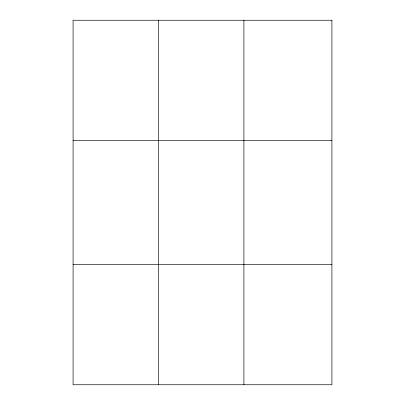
<?xml version="1.0" encoding="UTF-8"?>
<svg xmlns="http://www.w3.org/2000/svg" width="405" height="405" viewBox="0 0 405 405"><rect width="100%" height="100%" fill="white"/><g stroke="black" fill="none" stroke-linecap="round" stroke-linejoin="round"><path stroke-width="0.61" d="M158.502 20.25L158.502 384.75M243.911 20.25L243.911 384.75M73.087 140.535L331.913 140.535M73.087 264.465L331.913 264.465M331.913 20.25L331.913 384.75L73.087 384.75L73.087 20.25L331.913 20.25"/></g></svg>
